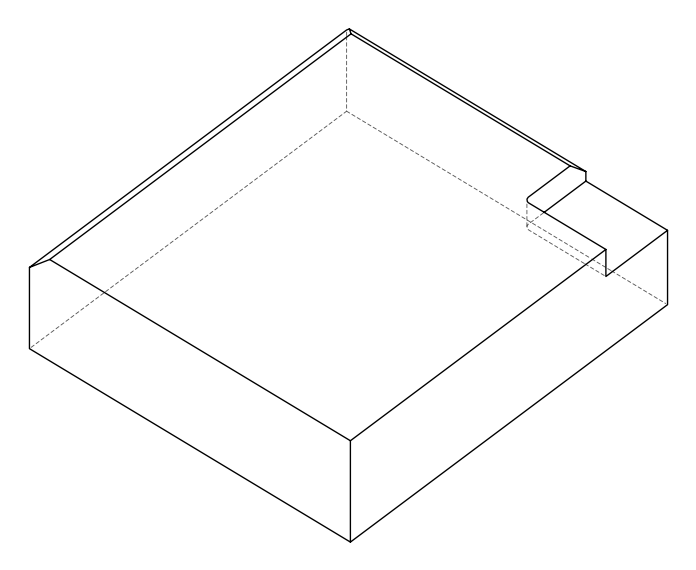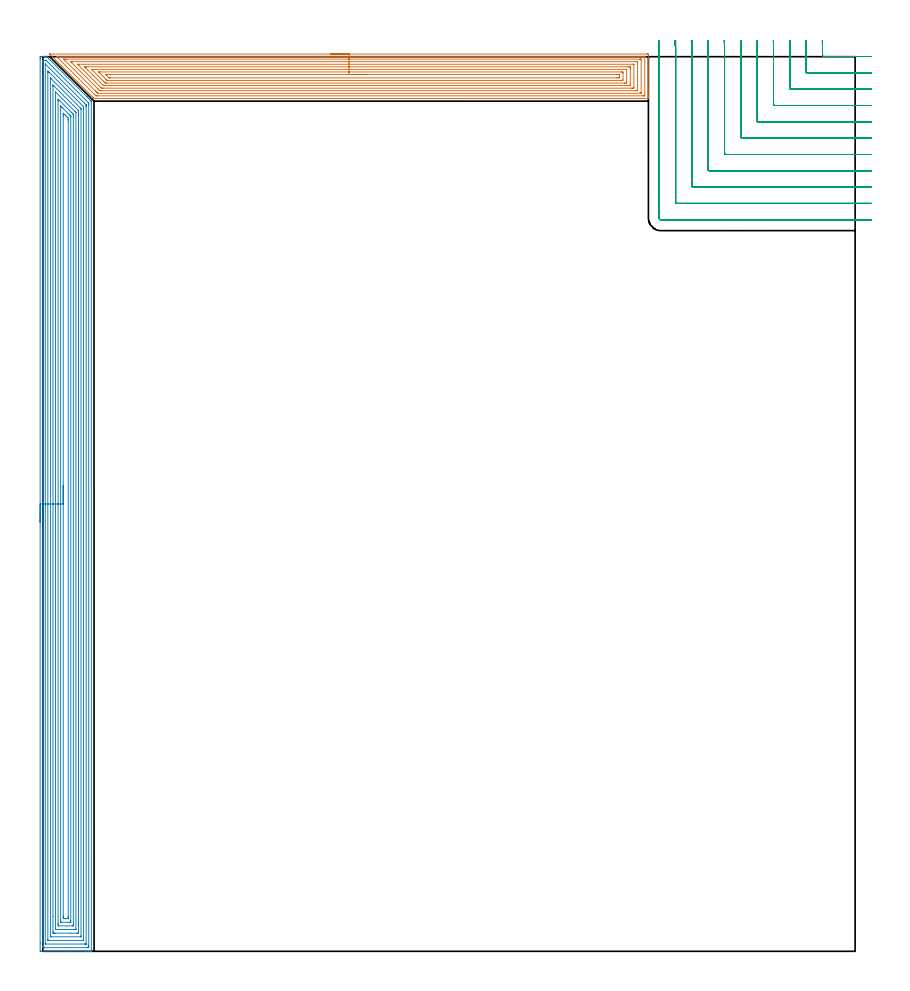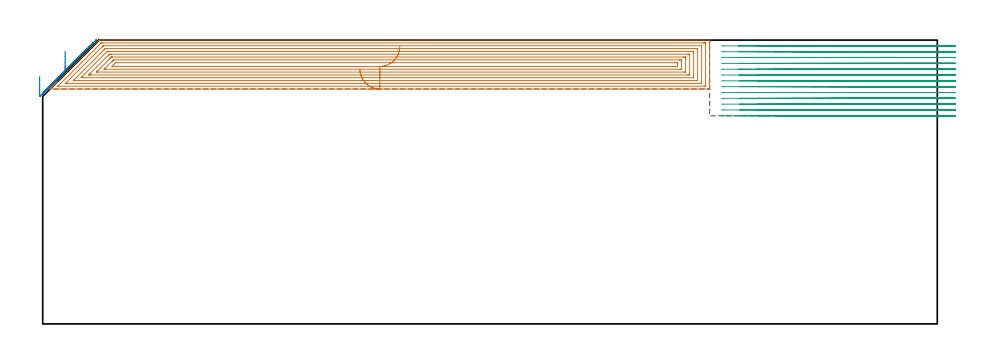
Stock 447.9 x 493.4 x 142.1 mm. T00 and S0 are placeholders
(PLAN: 3 operations, 1 tool changes, 102.3 min)
(1 AREA_MILL | FG_CHAMFER_SURFACE | UGT0205_001 | 23.29 min | 102017 mm3)
(2 AREA_MILL_1 | FG_CHAMFER_SURFACE_1 | UGT0205_001 | 39.15 min | 190809 mm3)
(3 MILL_CORNER_NOTCH_RECTANGULAR | CORNER_NOTCH_RECTANGULAR | NXT0201_011 | Follow Part, ap 3, ae 75% | 39.81 min | 411489 mm3)
(TOOL UGT0205_001 | Chamfer Mill 20 x 3 x 45 deg. | D20 FL50 Z2)
(TOOL NXT0201_011 | ENDMILL 12mm [2P460-1200-NA 1630] | D12 FL38 Z6)
(OP 1 AREA_MILL)
G17 G21 G94 G90
T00 M6
G54
G17 G0 G90 X158.8 Y494.8 S1061 M3
G43 Z152.1 H0
Z127.6
G94 G1 X158.838 Z126.728 F250.
X158.952 Z125.864
X159.141 Z125.012
X159.403 Z124.18
X159.737 Z123.374
X160.14 Z122.6
X160.608 Z121.864
X161.14 Z121.172
X161.729 Z120.529
X162.372 Z119.94
X163.064 Z119.408
X163.8 Z118.94
X164.574 Z118.537
X165.38 Z118.203
X166.212 Z117.941
X167.064 Z117.752
X167.928 Z117.638
X168.8 Z117.6
X333.275
X333.544 Y494.797 Z117.602
X333.89 Y494.792 Z117.606
X333.9 Y494.441 Z117.957
Y474.235 Z138.16
Y471.822 Z140.574
Y471.107 Z141.292
Y470.801 Z141.598
Y470.372 Z142.019
X333.89 Y470.303 Z142.088
X333.722 Y470.3 Z142.1
X28.46
X28.196 Y470.305 Z142.091
X27.572 Y470.928 Z141.472
X4.027 Y494.472 Z117.927
X3.879 Y494.619 Z117.777
X3.73 Y494.774 Z117.624
X3.717 Y494.794 Z117.603
X3.73 Y494.799 Z117.599
X168.8 Y494.8 Z117.6
Y493.386 Z119.014
X331.594 Y493.385 Z119.015
X331.809 Y493.383 Z119.017
X331.869 Y493.38 Z119.02
X331.892 Y493.377 Z119.023
X331.894 Y493.373 Z119.027
X331.898 Y493.337 Z119.063
X331.899 Y493.278 Z119.122
Y472.304 Z140.096
X331.892 Y471.822 Z140.578
X331.89 Y471.725 Z140.675
X331.701 Y471.718 Z140.682
X331.593 Y471.715 Z140.685
X331.487
X330.7 Y471.714 Z140.686
X30.248
X29.46 Y471.716 Z140.684
X29.354 Y471.718 Z140.682
X29.252 Y471.721 Z140.679
X29.14 Y471.822 Z140.578
X28.46 Y472.491 Z139.909
X7.901 Y493.049 Z119.351
X7.675 Y493.278 Z119.122
X7.601 Y493.358 Z119.042
X7.584 Y493.377 Z119.023
X7.616 Y493.38 Z119.02
X7.686 Y493.383 Z119.017
X7.794 Y493.385 Z119.015
X168.8 Y493.386 Z119.014
Y491.972 Z120.428
X329.218 Y491.971 Z120.429
X329.699 Y491.97 Z120.43
X329.859 Y491.968 Z120.432
X329.883 Y491.965 Z120.435
X329.89 Y491.963 Z120.437
X329.893 Y491.932 Z120.468
X329.898 Y491.825 Z120.575
X329.9 Y491.691 Z120.709
Y491.49 Z120.91
X329.899 Y473.409 Z138.991
X329.895 Y473.208 Z139.192
X329.89 Y473.151 Z139.249
X329.886 Y473.134 Z139.266
X329.878 Y473.133 Z139.267
X329.819 Y473.13 Z139.27
X329.699 Y473.129 Z139.271
X30.489
X30.368 Y473.13 Z139.27
X30.309 Y473.133 Z139.267
X30.283 Y473.135 Z139.265
X30.248 Y473.161 Z139.239
X29.792 Y473.61 Z138.79
X29.354 Y474.045 Z138.355
X28.895 Y474.504 Z137.896
X11.91 Y491.49 Z120.91
X11.477 Y491.928 Z120.472
X11.447 Y491.964 Z120.436
X11.477 Y491.965 Z120.435
X11.891 Y491.97 Z120.43
X12.37 Y491.971 Z120.429
X12.783 Y491.972 Z120.428
X168.8
Y490.557 Z121.843
X327.056
X327.873 Y490.551 Z121.849
X327.89 Y490.55 Z121.85
X327.893 Y490.529 Z121.871
X327.897 Y490.475 Z121.925
X327.899 Y490.367 Z122.033
X327.9 Y490.149 Z122.251
X327.899 Y474.736 Z137.664
X327.897 Y474.625 Z137.775
X327.893 Y474.571 Z137.829
X327.89 Y474.55 Z137.85
X327.867 Y474.548 Z137.852
X327.017 Y474.543 Z137.857
X326.978
X31.997
X31.57 Y474.547 Z137.853
X31.357 Y474.55 Z137.85
X31.307 Y474.554 Z137.846
X31.245 Y474.611 Z137.789
X31.142 Y474.709 Z137.691
X30.451 Y475.398 Z137.002
X30.248 Y475.601 Z136.799
X15.946 Y489.903 Z122.497
X15.396 Y490.46 Z121.94
X15.338 Y490.522 Z121.878
X15.314 Y490.551 Z121.849
X15.348 Y490.552 Z121.848
X15.547 Y490.555 Z121.845
X15.946 Y490.557 Z121.843
X15.985
X168.8
Y489.143 Z123.257
X325.789
X325.869 Y489.142 Z123.258
X325.883 Y489.14 Z123.26
X325.89 Y489.137 Z123.263
X325.894 Y489.12 Z123.28
X325.899 Y489.033 Z123.367
Y476.516 Z135.884
X325.896 Y476.292 Z136.108
X325.889 Y475.964 Z136.436
X325.562 Y475.96 Z136.44
X325.23 Y475.958 Z136.442
X324.67 Y475.957 Z136.443
X33.264 Y475.958 Z136.442
X32.93 Y475.959 Z136.441
X32.364 Y475.964 Z136.436
X32.036 Y476.264 Z136.136
X19.521 Y488.777 Z123.623
X19.492 Y488.808 Z123.592
X19.194 Y489.136 Z123.264
X19.521 Y489.139 Z123.261
X20.081 Y489.143 Z123.258
X168.8 Z123.257
Y487.729 Z124.671
X322.733
X323.442 Y487.728 Z124.672
X323.63 Y487.726 Z124.674
X323.815 Y487.722 Z124.678
X323.89 Y487.712 Z124.688
X323.893 Y487.669 Z124.731
X323.898 Y487.458 Z124.942
X323.9 Y487.02 Z125.38
Y486.562 Z125.838
X323.899 Y478.08 Z134.32
X323.896 Y477.625 Z134.775
X323.89 Y477.47 Z134.93
X323.876 Y477.378 Z135.022
X323.796 Y477.376 Z135.024
X323.442 Y477.372 Z135.028
X323.256 Y477.371 Z135.029
X322.548
X34.532
X33.824 Y477.372 Z135.028
X33.636 Y477.374 Z135.026
X33.462 Y477.378 Z135.022
X33.372 Y477.388 Z135.012
X33.196 Y477.558 Z134.842
X32.93 Y477.819 Z134.581
X23.728 Y487.02 Z125.38
X23.097 Y487.653 Z124.747
X23.05 Y487.705 Z124.695
X23.037 Y487.722 Z124.678
X23.097 Y487.724 Z124.676
X23.284 Y487.727 Z124.673
X23.991 Y487.729 Z124.671
X24.176
X168.8
Y486.315 Z126.085
X321.466 Y486.314 Z126.086
X321.654 Y486.313 Z126.087
X321.842 Y486.309 Z126.091
X321.887 Y486.308 Z126.092
X321.891 Y486.273 Z126.127
X321.896 Y486.208 Z126.192
X321.899 Y486.126 Z126.274
X321.9 Y479.622 Z132.778
X321.896 Y478.974 Z133.426
X321.893 Y478.851 Z133.549
X321.89 Y478.796 Z133.604
X321.836 Y478.792 Z133.608
X321.654 Y478.789 Z133.611
X320.948 Y478.786 Z133.614
X320.76 Y478.785 Z133.615
X34.905 Y478.786 Z133.614
X34.717 Y478.788 Z133.612
X34.529 Y478.792 Z133.608
X34.414 Y478.795 Z133.605
X34.352 Y478.853 Z133.547
X34.226 Y478.974 Z133.426
X33.824 Y479.374 Z133.026
X33.329 Y479.868 Z132.532
X27.566 Y485.631 Z126.769
X27.077 Y486.126 Z126.274
X26.915 Y486.294 Z126.106
X26.909 Y486.308 Z126.092
X26.964 Y486.31 Z126.09
X27.064 Y486.313 Z126.087
X27.189 Y486.314 Z126.086
X27.378 Y486.315 Z126.085
X168.8
Y484.9 Z127.5
X318.972
X319.306 Y484.899 Z127.501
X319.866 Y484.893 Z127.507
X319.898 Y484.338 Z128.062
X319.899 Y484.305 Z128.095
Y480.729 Z131.671
X319.866 Y480.207 Z132.193
X319.531 Y480.203 Z132.197
X318.972 Y480.2 Z132.2
X318.641
X35.611
X35.531 Y480.201 Z132.199
X35.482 Y480.203 Z132.197
X35.459 Y480.206 Z132.194
X35.437 Y480.222 Z132.178
X35.252 Y480.4 Z132.
X34.885 Y480.762 Z131.638
X34.717 Y480.929 Z131.471
X31.142 Y484.505 Z127.895
X30.901 Y484.748 Z127.652
X30.784 Y484.871 Z127.529
X30.764 Y484.895 Z127.505
X30.773 Y484.896 Z127.504
X30.808 Y484.898 Z127.502
X31.142 Y484.9 Z127.5
X31.474
X168.8
Y483.486 Z128.914
X316.249
X317.144 Y483.485 Z128.915
X317.185 Y483.483 Z128.917
X317.89 Y483.444 Z128.956
X317.899 Y482.73 Z129.67
Y482.55 Z129.85
X317.896 Y481.839 Z130.561
X317.89 Y481.656 Z130.744
X317.224 Y481.616 Z130.784
X317.185 Y481.615 Z130.785
X316.333 Y481.614 Z130.786
X37.399
X36.543 Y481.618 Z130.782
X36.505 Y481.621 Z130.779
X36.479 Y481.629 Z130.771
X36.448 Y481.656 Z130.744
X35.611 Y482.485 Z129.915
X35.546 Y482.55 Z129.85
X34.717 Y483.379 Z129.021
X34.654 Y483.444 Z128.956
X34.636 Y483.468 Z128.932
X34.629 Y483.479 Z128.921
X34.635 Y483.481 Z128.919
X34.677 Y483.485 Z128.915
X34.717 Y483.486 Z128.914
X35.569
X168.8
X169.672 Z128.952
X170.536 Z129.066
X171.388 Z129.254
X172.22 Z129.517
X173.026 Z129.851
X173.8 Z130.253
X174.536 Z130.722
X175.228 Z131.253
X175.871 Z131.843
X176.46 Z132.486
X176.992 Z133.178
X177.46 Z133.914
X177.863 Z134.688
X178.197 Z135.494
X178.459 Z136.326
X178.648 Z137.177
X178.762 Z138.042
X178.8 Z138.914
G0 Z152.1
M5
M2
(OP 2 AREA_MILL_1)
G17 G21 G94 G90
T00 M6
G54
G17 G0 G90 X-1.5 Y236.65 S1061 M3
G43 Z152.1 H0
Z123.9
G94 G1 Y236.688 Z123.028 F250.
Y236.802 Z122.164
Y236.991 Z121.312
Y237.253 Z120.48
Y237.587 Z119.674
Y237.99 Z118.9
Y238.458 Z118.164
Y238.99 Z117.472
Y239.579 Z116.829
Y240.222 Z116.24
Y240.914 Z115.708
Y241.65 Z115.24
Y242.424 Z114.837
Y243.23 Z114.503
Y244.062 Z114.241
Y244.914 Z114.052
Y245.778 Z113.938
Y246.65 Z113.9
Y492.244
X-1.499 Y492.686 Z113.901
X-1.494 Y493.131 Z113.902
X-1.49 Y493.29 Z113.905
X-1.055 Y493.3 Z114.339
X-0.504 Z114.893
X-0.174 Z115.222
X0.377 Z115.773
X0.707 Z116.102
X1.367 Z116.767
X2.028 Z117.428
X2.14 Y493.299 Z117.539
X2.199 Y493.29 Z117.596
X2.265 Y493.236 Z117.663
X10.838 Y484.662 Z126.237
X24.346 Y471.154 Z139.746
X24.493 Y471.008 Z139.89
X24.546 Y470.955 Z139.944
X25.193 Y470.307 Z140.593
X25.374 Y470.127 Z140.771
X26.162 Y469.338 Z141.562
X26.696 Y468.804 Z142.095
Y468.803 Z142.096
X26.697 Y468.798
X26.7 Y468.574 Z142.1
Y0.167
X26.699 Y0.006 Z142.09
X26.698 Y0.005 Z142.089
X26.367 Y0. Z141.766
X26.034 Z141.434
X25.374 Z140.769
X24.163 Z139.56
X23.612 Z139.006
X13.683 Z129.08
X-1.075 Z114.322
X-1.333 Y0.003 Z114.064
X-1.492 Y0.01 Z113.906
X-1.499 Y0.171 Z113.899
X-1.5 Y4.458 Z113.9
Y246.65
X-0.086 Z115.314
Y489.917
X-0.085 Y490.809 Z115.315
X-0.084 Y490.9 Z115.316
X-0.075 Y491.29 Z115.325
X0.315 Y491.297 Z115.715
X0.707 Y491.299 Z116.107
X1.194 Z116.594
X1.588 Y491.293 Z116.988
X1.718 Y491.29 Z117.118
X1.759 Y491.279 Z117.159
X1.795 Y491.248 Z117.195
X1.866 Y491.181 Z117.266
X2.15 Y490.9 Z117.55
X24.928 Y468.121 Z140.328
X25.147 Y467.899 Z140.547
X25.255 Y467.785 Z140.655
X25.279 Y467.758 Z140.679
X25.281 Y467.733 Z140.681
X25.283 Y467.681 Z140.683
X25.286 Y466.877 Z140.686
Y466.788
Y3.383
X25.285 Y2.491 Z140.685
X25.283 Y2.4 Z140.683
X25.275 Y2.01 Z140.675
X24.885 Y2.003 Z140.285
X24.493 Y2.001 Z139.893
X24.007 Y2. Z139.407
X0.707 Y2.001 Z116.107
X0.217 Y2.003 Z115.617
X0.01 Y2.01 Z115.41
X-0.079 Y2.035 Z115.321
X-0.084 Y2.309 Z115.316
X-0.085 Y2.4 Z115.315
X-0.086 Y246.65 Z115.314
X1.328 Z116.728
X1.329 Y489.114 Z116.729
X1.33 Y489.215 Z116.73
X1.332 Y489.248 Z116.732
X1.333 Y489.252 Z116.733
X1.34 Y489.249 Z116.74
X1.389 Y489.207 Z116.789
X1.486 Y489.114 Z116.886
X22.92 Y467.681 Z138.32
X23.612 Y466.985 Z139.012
X23.805 Y466.788 Z139.205
X23.865 Y466.717 Z139.265
X23.867 Y466.656 Z139.267
X23.869 Y466.527 Z139.269
X23.871 Y465.895 Z139.271
Y465.632
Y4.186
X23.87 Y4.055 Z139.27
X23.867 Y4.023 Z139.267
X23.865 Y4.013 Z139.265
X23.855 Y4.01 Z139.255
X23.793 Y4.002 Z139.193
X23.612 Y4.001 Z139.012
X22.915 Y4. Z138.315
X1.588 Y4.001 Z116.988
X1.404 Y4.006 Z116.804
X1.353 Y4.01 Z116.753
X1.335 Y4.015 Z116.735
X1.333 Y4.03 Z116.733
X1.33 Y4.098 Z116.73
X1.329 Y4.186 Z116.729
X1.328 Y4.449 Z116.728
Y246.65
X2.743 Z118.143
Y484.649
X2.745 Y485.262 Z118.145
X2.747 Y485.351 Z118.147
X2.749 Y485.388 Z118.149
X2.911 Y485.231 Z118.311
X3.2 Y484.949 Z118.6
X3.35 Y484.801 Z118.75
X3.503 Y484.649 Z118.903
X21.85 Y466.301 Z137.25
X22.255 Y465.895 Z137.655
X22.392 Y465.751 Z137.792
X22.44 Y465.7 Z137.84
X22.45 Y465.662 Z137.85
X22.452 Y465.587 Z137.852
X22.456 Y465.28 Z137.856
X22.457 Y465.001 Z137.857
Y464.386
Y6.865
X22.455 Y6.252 Z137.855
X22.452 Y6.045 Z137.852
X22.451 Y6.017 Z137.851
X22.435 Y6.01 Z137.835
X22.383 Y6.006 Z137.783
X22.277 Y6.003 Z137.677
X21.85 Y6. Z137.25
X2.92 Y6.001 Z118.32
X2.819 Y6.003 Z118.219
X2.77 Y6.007 Z118.17
X2.75 Y6.01 Z118.15
X2.749 Y6.024 Z118.149
X2.746 Y6.129 Z118.146
X2.743 Y6.587 Z118.143
Y246.65
X4.157 Z119.557
Y481.226
X4.159 Y481.376 Z119.559
X4.162 Y481.475 Z119.562
X4.165 Y481.527 Z119.565
X4.173 Y481.521 Z119.573
X4.231 Y481.468 Z119.631
X4.625 Y481.076 Z120.025
X20.699 Y465.001 Z136.099
X20.969 Y464.725 Z136.369
X21.003 Y464.687 Z136.403
X21.036 Y464.629 Z136.436
X21.043 Y464.108 Z136.443
Y8.502
X21.041 Y8.352 Z136.441
X21.036 Y8.053 Z136.436
X21.033 Y8.008 Z136.433
X21.028 Y8.006 Z136.428
X21.009 Y8.002 Z136.409
X20.969 Y8.001 Z136.369
X4.873 Y8. Z120.273
X4.231 Y8.004 Z119.631
X4.189 Y8.006 Z119.589
X4.171 Y8.009 Z119.571
X4.164 Y8.128 Z119.564
X4.159 Y8.427 Z119.559
X4.157 Y8.576 Z119.557
Y246.65
X5.571 Z120.971
X5.572 Y477.038 Z120.972
X5.575 Y477.504 Z120.975
X5.578 Y477.647 Z120.978
X5.58 Y477.661 Z120.98
X5.629 Y477.615 Z121.029
X5.747 Y477.504 Z121.147
X14.802 Y468.45 Z130.202
X19.207 Y464.044 Z134.607
X19.612 Y463.628 Z135.012
X19.622 Y463.215 Z135.022
X19.626 Y462.791 Z135.026
X19.628 Y462.322 Z135.028
X19.629 Y461.895 Z135.029
Y11.33
X19.628 Y10.904 Z135.028
X19.625 Y10.437 Z135.025
X19.622 Y10.017 Z135.022
X19.207 Y10.009 Z134.607
X18.756 Y10.002 Z134.156
X15.234 Y10. Z130.634
X6.874 Z122.274
X6.422 Y10.002 Z121.822
X5.993 Y10.01 Z121.393
X5.578 Y10.02 Z120.978
X5.574 Y10.437 Z120.974
X5.572 Y10.864 Z120.972
X5.571 Y19.098 Z120.971
Y246.65
X6.985 Z122.385
X6.986 Y473.77 Z122.386
X6.987 Y473.793 Z122.387
X6.989 Y473.794 Z122.389
X7.068 Y473.735 Z122.468
X17.733 Y463.068 Z133.133
X18.035 Y462.758 Z133.435
X18.208 Y462.576 Z133.608
X18.211 Y462.532 Z133.611
X18.214 Y462.436 Z133.614
Y12.224
X18.21 Y12.03 Z133.61
X18.209 Y12.014 Z133.609
X18.151 Y12.007 Z133.551
X18.033 Y12.002 Z133.433
X17.886 Y12. Z133.286
X17.666 Z133.066
X7.027 Y12.001 Z122.427
X7.007 Y12.004 Z122.407
X6.992 Y12.01 Z122.392
X6.989 Y12.038 Z122.389
X6.986 Y12.11 Z122.386
X6.985 Y246.65 Z122.385
X8.399 Z123.799
X8.4 Y468.813 Z123.8
X8.401 Y469.467 Z123.801
X8.402 Y469.703 Z123.802
X8.406 Y469.927 Z123.806
X8.636 Y469.71 Z124.036
X8.885 Y469.467 Z124.285
X16.031 Y462.322 Z131.431
X16.564 Y461.786 Z131.964
X16.74 Y461.605 Z132.14
X16.782 Y461.559 Z132.182
X16.793 Y461.507 Z132.193
X16.796 Y461.429 Z132.196
X16.799 Y461.191 Z132.199
X16.8 Y460.536 Z132.2
Y457.06
Y14.903
X16.799 Y14.665 Z132.199
X16.793 Y14.01 Z132.193
X16.574 Y14. Z131.974
X16.564 Z131.964
X8.645 Z124.045
X8.407 Y14.01 Z123.807
X8.403 Y14.245 Z123.803
X8.4 Y14.903 Z123.8
Y15.142
X8.399 Y246.65 Z123.799
X9.814 Z125.214
Y465.895
X9.816 Y466.005 Z125.216
X9.818 Y466.059 Z125.218
X9.82 Y466.071 Z125.22
X9.831 Y466.062 Z125.231
X10.007 Y465.895 Z125.407
X10.398 Y465.506 Z125.798
X10.902 Y465.001 Z126.302
X14.802 Y461.101 Z130.202
X15.362 Y460.536 Z130.762
X15.379 Y460.512 Z130.779
X15.382 Y460.498 Z130.782
X15.385 Y460.462 Z130.785
X15.386 Y460.388 Z130.786
Y460.24
Y16.99
X15.385 Y16.689 Z130.785
X15.381 Y16.102 Z130.781
X15.379 Y16.021 Z130.779
X15.311 Y16.01 Z130.711
X15.142 Y16.006 Z130.542
X14.802 Y16.001 Z130.202
X10.196 Y16. Z125.596
X9.982 Y16.003 Z125.382
X9.875 Y16.007 Z125.275
X9.826 Y16.01 Z125.226
X9.821 Y16.04 Z125.221
X9.816 Y16.385 Z125.216
X9.815 Y16.689 Z125.215
X9.814 Y17.281 Z125.214
Y246.65
X11.228 Z126.628
Y460.587
X11.23 Y461.429 Z126.63
X11.232 Y461.477 Z126.632
X11.278 Y462.164 Z126.678
X12.024 Y461.429 Z127.424
X12.159 Y461.295 Z127.559
X12.918 Y460.536 Z128.318
X13.04 Y460.414 Z128.44
X13.806 Y459.643 Z129.206
X13.921 Y459.521 Z129.321
X13.968 Y458.75 Z129.368
X13.97 Y458.701 Z129.37
X13.972 Y457.857 Z129.372
Y19.317
X13.968 Y18.475 Z129.368
X13.966 Y18.429 Z129.366
X13.921 Y18.01 Z129.321
X13.506 Y18.003 Z128.906
X13.04 Y18.001 Z128.44
X12.628 Y18. Z128.028
X12.159 Y18.001 Z127.559
X11.745 Y18.002 Z127.145
X11.278 Y18.01 Z126.678
X11.234 Y18.475 Z126.634
X11.231 Y18.523 Z126.631
X11.228 Y19.368 Z126.628
Y19.419
Y246.65
Y247.522 Z126.666
Y248.386 Z126.78
Y249.238 Z126.969
Y250.07 Z127.231
Y250.876 Z127.565
Y251.65 Z127.968
Y252.386 Z128.436
Y253.078 Z128.968
Y253.721 Z129.557
Y254.31 Z130.2
Y254.842 Z130.892
Y255.31 Z131.628
Y255.713 Z132.402
Y256.047 Z133.208
Y256.309 Z134.04
Y256.498 Z134.891
Y256.612 Z135.756
Y256.65 Z136.628
G0 Z152.1
M5
M2
(OP 3 MILL_CORNER_NOTCH_RECTANGULAR)
G17 G21 G94 G90
T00 M6
G54
G17 G0 G90 X429.836 Y502.3 S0 M3
G43 Z152.1 H1
Z139.185
G94 G1 X429.887 Y499.3 F250.
G2 X429.9 Y497.772 R90. F500.
G1 Y493.994
G3 X430.494 Y493.4 R0.6
G1 X453.899
X456.899 F250.
G0 Z152.1
X420.829 Y502.299
Z139.185
G1 X420.886 Y499.3
G2 X420.9 Y497.772 R81. F500.
G1 Y484.994
G3 X421.494 Y484.4 R0.6
G1 X453.9
X456.9 F250.
G0 Z152.1
X411.82 Y502.299
Z139.185
G1 X411.884 Y499.3
G2 X411.9 Y497.772 R72. F500.
G1 Y475.994
G3 X412.494 Y475.4 R0.6
G1 X453.9
X456.9 F250.
G0 Z152.1
X402.809 Y502.299
Z139.185
G1 X402.881 Y499.3
G2 X402.9 Y497.772 R63. F500.
G1 Y466.994
G3 X403.494 Y466.4 R0.6
G1 X453.9
X456.9 F250.
G0 Z152.1
X393.793 Y502.299
Z139.185
G1 X393.878 Y499.3
G2 X393.9 Y497.772 R54. F500.
G1 Y457.995
G3 X394.495 Y457.4 R0.6
G1 X453.9
X456.9 F250.
G0 Z152.1
X384.772 Y502.298
Z139.185
G1 X384.874 Y499.3
G2 X384.9 Y497.772 R45. F500.
G1 Y448.995
G3 X385.495 Y448.4 R0.6
G1 X453.9
X456.9 F250.
G0 Z152.1
X375.74 Y502.297
Z139.185
G1 X375.868 Y499.3
G2 X375.9 Y497.772 R36. F500.
G1 Y439.995
G3 X376.495 Y439.4 R0.6
G1 X453.9
X456.9 F250.
G0 Z152.1
X366.687 Y502.295
Z139.185
G1 X366.857 Y499.3
G2 X366.9 Y497.772 R27. F500.
G1 Y430.996
G3 X367.496 Y430.4 R0.6
G1 X453.9
X456.9 F250.
G0 Z152.1
X357.58 Y502.289
Z139.185
G1 X357.835 Y499.3
G2 X357.9 Y497.772 R18. F500.
G1 Y421.996
G3 X358.496 Y421.4 R0.6
G1 X453.9
X456.9 F250.
G0 Z152.1
X348.26 Y502.256
Z139.185
G1 X348.769 Y499.3
G2 X348.9 Y497.772 R9. F500.
G1 Y412.996
G3 X349.496 Y412.4 R0.6
G1 X453.9
X456.9 F250.
G0 Z152.1
X339.9 Y500.772
Z139.185
G1 Y497.772
Y404.2 F500.
G3 X340.7 Y403.4 R0.8
G1 X453.9
X456.9 F250.
G0 Z152.1
X429.836 Y502.3
Z136.269
G1 X429.887 Y499.3
G2 X429.9 Y497.771 R90. F500.
G1 Y493.994
G3 X430.494 Y493.4 R0.6
G1 X453.899
X456.899 F250.
G0 Z152.1
X420.829 Y502.299
Z136.269
G1 X420.886 Y499.3
G2 X420.9 Y497.771 R81. F500.
G1 Y484.994
G3 X421.494 Y484.4 R0.6
G1 X453.9
X456.9 F250.
G0 Z152.1
X411.82 Y502.299
Z136.269
G1 X411.884 Y499.3
G2 X411.9 Y497.771 R72. F500.
G1 Y475.994
G3 X412.494 Y475.4 R0.6
G1 X453.9
X456.9 F250.
G0 Z152.1
X402.809 Y502.299
Z136.269
G1 X402.881 Y499.3
G2 X402.9 Y497.771 R63. F500.
G1 Y466.995
G3 X403.495 Y466.4 R0.6
G1 X453.9
X456.9 F250.
G0 Z152.1
X393.793 Y502.299
Z136.269
G1 X393.878 Y499.3
G2 X393.9 Y497.771 R54. F500.
G1 Y457.995
G3 X394.495 Y457.4 R0.6
G1 X453.9
X456.9 F250.
G0 Z152.1
X384.772 Y502.298
Z136.269
G1 X384.874 Y499.3
G2 X384.9 Y497.771 R45. F500.
G1 Y448.995
G3 X385.495 Y448.4 R0.6
G1 X453.9
X456.9 F250.
G0 Z152.1
X375.74 Y502.297
Z136.269
G1 X375.868 Y499.3
G2 X375.9 Y497.771 R36. F500.
G1 Y439.995
G3 X376.495 Y439.4 R0.6
G1 X453.9
X456.9 F250.
G0 Z152.1
X366.687 Y502.295
Z136.269
G1 X366.857 Y499.3
G2 X366.9 Y497.771 R27. F500.
G1 Y430.996
G3 X367.496 Y430.4 R0.6
G1 X453.9
X456.9 F250.
G0 Z152.1
X357.58 Y502.289
Z136.269
G1 X357.835 Y499.3
G2 X357.9 Y497.771 R18. F500.
G1 Y421.996
G3 X358.496 Y421.4 R0.6
G1 X453.9
X456.9 F250.
G0 Z152.1
X348.26 Y502.256
Z136.269
G1 X348.769 Y499.3
G2 X348.9 Y497.771 R9. F500.
G1 Y412.996
G3 X349.496 Y412.4 R0.6
G1 X453.9
X456.9 F250.
G0 Z152.1
X339.9 Y500.771
Z136.269
G1 Y497.771
Y404.2 F500.
G3 X340.7 Y403.4 R0.8
G1 X453.9
X456.9 F250.
G0 Z152.1
X429.836 Y502.3
Z133.354
G1 X429.887 Y499.3
G2 X429.9 Y497.771 R90. F500.
G1 Y493.994
G3 X430.494 Y493.4 R0.6
G1 X453.899
X456.899 F250.
G0 Z152.1
X420.829 Y502.299
Z133.354
G1 X420.886 Y499.3
G2 X420.9 Y497.771 R81. F500.
G1 Y484.994
G3 X421.494 Y484.4 R0.6
G1 X453.9
X456.9 F250.
G0 Z152.1
X411.82 Y502.299
Z133.354
G1 X411.884 Y499.3
G2 X411.9 Y497.771 R72. F500.
G1 Y475.994
G3 X412.494 Y475.4 R0.6
G1 X453.9
X456.9 F250.
G0 Z152.1
X402.809 Y502.299
Z133.354
G1 X402.881 Y499.3
G2 X402.9 Y497.771 R63. F500.
G1 Y466.994
G3 X403.494 Y466.4 R0.6
G1 X453.9
X456.9 F250.
G0 Z152.1
X393.793 Y502.299
Z133.354
G1 X393.878 Y499.3
G2 X393.9 Y497.771 R54. F500.
G1 Y457.995
G3 X394.495 Y457.4 R0.6
G1 X453.9
X456.9 F250.
G0 Z152.1
X384.772 Y502.298
Z133.354
G1 X384.874 Y499.3
G2 X384.9 Y497.771 R45. F500.
G1 Y448.995
G3 X385.495 Y448.4 R0.6
G1 X453.9
X456.9 F250.
G0 Z152.1
X375.74 Y502.297
Z133.354
G1 X375.868 Y499.3
G2 X375.9 Y497.771 R36. F500.
G1 Y439.995
G3 X376.495 Y439.4 R0.6
G1 X453.9
X456.9 F250.
G0 Z152.1
X366.687 Y502.295
Z133.354
G1 X366.857 Y499.3
G2 X366.9 Y497.771 R27. F500.
G1 Y430.996
G3 X367.496 Y430.4 R0.6
G1 X453.9
X456.9 F250.
G0 Z152.1
X357.58 Y502.289
Z133.354
G1 X357.835 Y499.3
G2 X357.9 Y497.771 R18. F500.
G1 Y421.996
G3 X358.496 Y421.4 R0.6
G1 X453.9
X456.9 F250.
G0 Z152.1
X348.259 Y502.256
Z133.354
G1 X348.769 Y499.3
G2 X348.9 Y497.771 R9. F500.
G1 Y412.996
G3 X349.496 Y412.4 R0.6
G1 X453.9
X456.9 F250.
G0 Z152.1
X339.9 Y500.771
Z133.354
G1 Y497.771
Y404.2 F500.
G3 X340.7 Y403.4 R0.8
G1 X453.9
X456.9 F250.
G0 Z152.1
X429.836 Y502.3
Z130.438
G1 X429.887 Y499.3
G2 X429.9 Y497.77 R90. F500.
G1 Y493.994
G3 X430.494 Y493.4 R0.6
G1 X453.899
X456.899 F250.
G0 Z152.1
X420.829 Y502.299
Z130.438
G1 X420.886 Y499.3
G2 X420.9 Y497.77 R81. F500.
G1 Y484.994
G3 X421.494 Y484.4 R0.6
G1 X453.9
X456.9 F250.
G0 Z152.1
X411.82 Y502.299
Z130.438
G1 X411.884 Y499.3
G2 X411.9 Y497.77 R72. F500.
G1 Y475.994
G3 X412.494 Y475.4 R0.6
G1 X453.9
X456.9 F250.
G0 Z152.1
X402.809 Y502.299
Z130.438
G1 X402.881 Y499.3
G2 X402.9 Y497.77 R63. F500.
G1 Y466.994
G3 X403.494 Y466.4 R0.6
G1 X453.9
X456.9 F250.
G0 Z152.1
X393.793 Y502.299
Z130.438
G1 X393.878 Y499.3
G2 X393.9 Y497.77 R54. F500.
G1 Y457.995
G3 X394.495 Y457.4 R0.6
G1 X453.9
X456.9 F250.
G0 Z152.1
X384.772 Y502.298
Z130.438
G1 X384.874 Y499.3
G2 X384.9 Y497.77 R45. F500.
G1 Y448.995
G3 X385.495 Y448.4 R0.6
G1 X453.9
X456.9 F250.
G0 Z152.1
X375.74 Y502.297
Z130.438
G1 X375.867 Y499.3
G2 X375.9 Y497.77 R36. F500.
G1 Y439.995
G3 X376.495 Y439.4 R0.6
G1 X453.9
X456.9 F250.
G0 Z152.1
X366.687 Y502.295
Z130.438
G1 X366.857 Y499.3
G2 X366.9 Y497.77 R27. F500.
G1 Y430.996
G3 X367.496 Y430.4 R0.6
G1 X453.9
X456.9 F250.
G0 Z152.1
X357.58 Y502.289
Z130.438
G1 X357.835 Y499.3
G2 X357.9 Y497.77 R18. F500.
G1 Y421.996
G3 X358.496 Y421.4 R0.6
G1 X453.9
X456.9 F250.
G0 Z152.1
X348.259 Y502.256
Z130.438
G1 X348.769 Y499.3
G2 X348.9 Y497.77 R9. F500.
G1 Y412.996
G3 X349.496 Y412.4 R0.6
G1 X453.9
X456.9 F250.
G0 Z152.1
X339.9 Y500.77
Z130.438
G1 Y497.77
Y404.2 F500.
G3 X340.7 Y403.4 R0.8
G1 X453.9
X456.9 F250.
G0 Z152.1
X429.836 Y502.3
Z127.523
G1 X429.887 Y499.3
G2 X429.9 Y497.769 R90. F500.
G1 Y493.994
G3 X430.494 Y493.4 R0.6
G1 X453.899
X456.899 F250.
G0 Z152.1
X420.829 Y502.299
Z127.523
G1 X420.886 Y499.3
G2 X420.9 Y497.769 R81. F500.
G1 Y484.994
G3 X421.494 Y484.4 R0.6
G1 X453.9
X456.9 F250.
G0 Z152.1
X411.82 Y502.299
Z127.523
G1 X411.884 Y499.3
G2 X411.9 Y497.769 R72. F500.
G1 Y475.994
G3 X412.494 Y475.4 R0.6
G1 X453.9
X456.9 F250.
G0 Z152.1
X402.809 Y502.299
Z127.523
G1 X402.881 Y499.3
G2 X402.9 Y497.769 R63. F500.
G1 Y466.994
G3 X403.494 Y466.4 R0.6
G1 X453.9
X456.9 F250.
G0 Z152.1
X393.793 Y502.299
Z127.523
G1 X393.878 Y499.3
G2 X393.9 Y497.769 R54. F500.
G1 Y457.995
G3 X394.495 Y457.4 R0.6
G1 X453.9
X456.9 F250.
G0 Z152.1
X384.772 Y502.298
Z127.523
G1 X384.874 Y499.3
G2 X384.9 Y497.769 R45. F500.
G1 Y448.995
G3 X385.495 Y448.4 R0.6
G1 X453.9
X456.9 F250.
G0 Z152.1
X375.74 Y502.297
Z127.523
G1 X375.867 Y499.3
G2 X375.9 Y497.769 R36. F500.
G1 Y439.995
G3 X376.495 Y439.4 R0.6
G1 X453.9
X456.9 F250.
G0 Z152.1
X366.687 Y502.295
Z127.523
G1 X366.857 Y499.3
G2 X366.9 Y497.769 R27. F500.
G1 Y430.996
G3 X367.496 Y430.4 R0.6
G1 X453.9
X456.9 F250.
G0 Z152.1
X357.58 Y502.289
Z127.523
G1 X357.835 Y499.3
G2 X357.9 Y497.769 R18. F500.
G1 Y421.996
G3 X358.496 Y421.4 R0.6
G1 X453.9
X456.9 F250.
G0 Z152.1
X348.259 Y502.256
Z127.523
G1 X348.769 Y499.3
G2 X348.9 Y497.769 R9. F500.
G1 Y412.996
G3 X349.496 Y412.4 R0.6
G1 X453.9
X456.9 F250.
G0 Z152.1
X339.9 Y500.769
Z127.523
G1 Y497.769
Y404.2 F500.
G3 X340.7 Y403.4 R0.8
G1 X453.9
X456.9 F250.
G0 Z152.1
X429.882 Y502.3
Z124.608
G1 X429.899 Y499.3
G2 X429.9 Y498.798 R90. F500.
G1 Y493.994
G3 X430.494 Y493.4 R0.6
G1 X453.899
X456.899 F250.
G0 Z152.1
X420.88 Y502.3
Z124.608
G1 X420.898 Y499.3
G2 X420.9 Y498.798 R81. F500.
G1 Y484.994
G3 X421.494 Y484.4 R0.6
G1 X453.9
X456.9 F250.
G0 Z152.1
X411.877 Y502.3
Z124.608
G1 X411.898 Y499.3
G2 X411.9 Y498.798 R72. F500.
G1 Y475.994
G3 X412.494 Y475.4 R0.6
G1 X453.9
X456.9 F250.
G0 Z152.1
X402.874 Y502.3
Z124.608
G1 X402.898 Y499.3
G2 X402.9 Y498.798 R63. F500.
G1 Y466.994
G3 X403.494 Y466.4 R0.6
G1 X453.9
X456.9 F250.
G0 Z152.1
X393.87 Y502.3
Z124.608
G1 X393.898 Y499.3
G2 X393.9 Y498.798 R54. F500.
G1 Y457.995
G3 X394.495 Y457.4 R0.6
G1 X453.9
X456.9 F250.
G0 Z152.1
X384.864 Y502.3
Z124.608
G1 X384.897 Y499.3
G2 X384.9 Y498.798 R45. F500.
G1 Y448.995
G3 X385.495 Y448.4 R0.6
G1 X453.9
X456.9 F250.
G0 Z152.1
X375.855 Y502.3
Z124.608
G1 X375.897 Y499.3
G2 X375.9 Y498.798 R36. F500.
G1 Y439.995
G3 X376.495 Y439.4 R0.6
G1 X453.9
X456.9 F250.
G0 Z152.1
X366.84 Y502.299
Z124.608
G1 X366.895 Y499.3
G2 X366.9 Y498.798 R27. F500.
G1 Y430.996
G3 X367.496 Y430.4 R0.6
G1 X453.9
X456.9 F250.
G0 Z152.1
X357.809 Y502.299
Z124.608
G1 X357.893 Y499.3
G2 X357.9 Y498.798 R18. F500.
G1 Y421.996
G3 X358.496 Y421.4 R0.6
G1 X453.9
X456.9 F250.
G0 Z152.1
X348.719 Y502.295
Z124.608
G1 X348.886 Y499.3
G2 X348.9 Y498.798 R9. F500.
G1 Y412.996
G3 X349.496 Y412.4 R0.6
G1 X453.9
X456.9 F250.
G0 Z152.1
X339.9 Y501.798
Z124.608
G1 Y498.798
Y404.2 F500.
G3 X340.7 Y403.4 R0.8
G1 X453.9
X456.9 F250.
G0 Z152.1
X429.9 Y502.3
Z121.692
G1 Y499.3
Y493.994 F500.
G3 X430.494 Y493.4 R0.6
G1 X453.899
X456.899 F250.
G0 Z152.1
X420.9 Y502.3
Z121.692
G1 Y499.3
Y484.994 F500.
G3 X421.494 Y484.4 R0.6
G1 X453.9
X456.9 F250.
G0 Z152.1
X411.9 Y502.3
Z121.692
G1 Y499.3
Y475.994 F500.
G3 X412.494 Y475.4 R0.6
G1 X453.9
X456.9 F250.
G0 Z152.1
X402.9 Y502.3
Z121.692
G1 Y499.3
Y466.994 F500.
G3 X403.494 Y466.4 R0.6
G1 X453.9
X456.9 F250.
G0 Z152.1
X393.9 Y502.3
Z121.692
G1 Y499.3
Y457.995 F500.
G3 X394.495 Y457.4 R0.6
G1 X453.9
X456.9 F250.
G0 Z152.1
X384.9 Y502.3
Z121.692
G1 Y499.3
Y448.995 F500.
G3 X385.495 Y448.4 R0.6
G1 X453.9
X456.9 F250.
G0 Z152.1
X375.9 Y502.3
Z121.692
G1 Y499.3
Y439.995 F500.
G3 X376.495 Y439.4 R0.6
G1 X453.9
X456.9 F250.
G0 Z152.1
X366.9 Y502.3
Z121.692
G1 Y499.3
Y430.996 F500.
G3 X367.496 Y430.4 R0.6
G1 X453.9
X456.9 F250.
G0 Z152.1
X357.9 Y502.3
Z121.692
G1 Y499.3
Y421.996 F500.
G3 X358.496 Y421.4 R0.6
G1 X453.9
X456.9 F250.
G0 Z152.1
X348.9 Y502.3
Z121.692
G1 Y499.3
Y412.996 F500.
G3 X349.496 Y412.4 R0.6
G1 X453.9
X456.9 F250.
G0 Z152.1
X339.9 Y502.3
Z121.692
G1 Y499.3
Y404.2 F500.
G3 X340.7 Y403.4 R0.8
G1 X453.9
X456.9 F250.
G0 Z152.1
X429.9 Y502.3
Z118.777
G1 Y499.3
Y493.994 F500.
G3 X430.494 Y493.4 R0.6
G1 X453.899
X456.899 F250.
G0 Z152.1
X420.9 Y502.3
Z118.777
G1 Y499.3
Y484.994 F500.
G3 X421.494 Y484.4 R0.6
G1 X453.9
X456.9 F250.
G0 Z152.1
X411.9 Y502.3
Z118.777
G1 Y499.3
Y475.994 F500.
G3 X412.494 Y475.4 R0.6
G1 X453.9
X456.9 F250.
G0 Z152.1
X402.9 Y502.3
Z118.777
G1 Y499.3
Y466.994 F500.
G3 X403.494 Y466.4 R0.6
G1 X453.9
X456.9 F250.
G0 Z152.1
X393.9 Y502.3
Z118.777
G1 Y499.3
Y457.995 F500.
G3 X394.495 Y457.4 R0.6
G1 X453.9
X456.9 F250.
G0 Z152.1
X384.9 Y502.3
Z118.777
G1 Y499.3
Y448.995 F500.
G3 X385.495 Y448.4 R0.6
G1 X453.9
X456.9 F250.
G0 Z152.1
X375.9 Y502.3
Z118.777
G1 Y499.3
Y439.995 F500.
G3 X376.495 Y439.4 R0.6
G1 X453.9
X456.9 F250.
G0 Z152.1
X366.9 Y502.3
Z118.777
G1 Y499.3
Y430.996 F500.
G3 X367.496 Y430.4 R0.6
G1 X453.9
X456.9 F250.
G0 Z152.1
X357.9 Y502.3
Z118.777
G1 Y499.3
Y421.996 F500.
G3 X358.496 Y421.4 R0.6
G1 X453.9
X456.9 F250.
G0 Z152.1
X348.9 Y502.3
Z118.777
G1 Y499.3
Y412.996 F500.
G3 X349.496 Y412.4 R0.6
G1 X453.9
X456.9 F250.
G0 Z152.1
X339.9 Y502.3
Z118.777
G1 Y499.3
Y404.2 F500.
G3 X340.7 Y403.4 R0.8
G1 X453.9
X456.9 F250.
G0 Z152.1
X429.9 Y502.3
Z115.862
G1 Y499.3
Y493.994 F500.
G3 X430.493 Y493.4 R0.6
G1 X453.899
X456.899 F250.
G0 Z152.1
X420.9 Y502.3
Z115.862
G1 Y499.3
Y484.994 F500.
G3 X421.494 Y484.4 R0.6
G1 X453.9
X456.9 F250.
G0 Z152.1
X411.9 Y502.3
Z115.862
G1 Y499.3
Y475.994 F500.
G3 X412.494 Y475.4 R0.6
G1 X453.9
X456.9 F250.
G0 Z152.1
X402.9 Y502.3
Z115.862
G1 Y499.3
Y466.994 F500.
G3 X403.494 Y466.4 R0.6
G1 X453.9
X456.9 F250.
G0 Z152.1
X393.9 Y502.3
Z115.862
G1 Y499.3
Y457.995 F500.
G3 X394.495 Y457.4 R0.6
G1 X453.9
X456.9 F250.
G0 Z152.1
X384.9 Y502.3
Z115.862
G1 Y499.3
Y448.995 F500.
G3 X385.495 Y448.4 R0.6
G1 X453.9
X456.9 F250.
G0 Z152.1
X375.9 Y502.3
Z115.862
G1 Y499.3
Y439.995 F500.
G3 X376.495 Y439.4 R0.6
G1 X453.9
X456.9 F250.
G0 Z152.1
X366.9 Y502.3
Z115.862
G1 Y499.3
Y430.996 F500.
G3 X367.496 Y430.4 R0.6
G1 X453.9
X456.9 F250.
G0 Z152.1
X357.9 Y502.3
Z115.862
G1 Y499.3
Y421.996 F500.
G3 X358.496 Y421.4 R0.6
G1 X453.9
X456.9 F250.
G0 Z152.1
X348.9 Y502.3
Z115.862
G1 Y499.3
Y412.996 F500.
G3 X349.496 Y412.4 R0.6
G1 X453.9
X456.9 F250.
G0 Z152.1
X339.9 Y502.3
Z115.862
G1 Y499.3
Y404.2 F500.
G3 X340.7 Y403.4 R0.8
G1 X453.9
X456.9 F250.
G0 Z152.1
X429.9 Y502.3
Z112.946
G1 Y499.3
Y493.994 F500.
G3 X430.494 Y493.4 R0.6
G1 X453.899
X456.899 F250.
G0 Z152.1
X420.9 Y502.3
Z112.946
G1 Y499.3
Y484.994 F500.
G3 X421.494 Y484.4 R0.6
G1 X453.9
X456.9 F250.
G0 Z152.1
X411.9 Y502.3
Z112.946
G1 Y499.3
Y475.994 F500.
G3 X412.494 Y475.4 R0.6
G1 X453.9
X456.9 F250.
G0 Z152.1
X402.9 Y502.3
Z112.946
G1 Y499.3
Y466.994 F500.
G3 X403.494 Y466.4 R0.6
G1 X453.9
X456.9 F250.
G0 Z152.1
X393.9 Y502.3
Z112.946
G1 Y499.3
Y457.995 F500.
G3 X394.495 Y457.4 R0.6
G1 X453.9
X456.9 F250.
G0 Z152.1
X384.9 Y502.3
Z112.946
G1 Y499.3
Y448.995 F500.
G3 X385.495 Y448.4 R0.6
G1 X453.9
X456.9 F250.
G0 Z152.1
X375.9 Y502.3
Z112.946
G1 Y499.3
Y439.995 F500.
G3 X376.495 Y439.4 R0.6
G1 X453.9
X456.9 F250.
G0 Z152.1
X366.9 Y502.3
Z112.946
G1 Y499.3
Y430.996 F500.
G3 X367.496 Y430.4 R0.6
G1 X453.9
X456.9 F250.
G0 Z152.1
X357.9 Y502.3
Z112.946
G1 Y499.3
Y421.996 F500.
G3 X358.496 Y421.4 R0.6
G1 X453.9
X456.9 F250.
G0 Z152.1
X348.9 Y502.3
Z112.946
G1 Y499.3
Y412.996 F500.
G3 X349.496 Y412.4 R0.6
G1 X453.9
X456.9 F250.
G0 Z152.1
X339.9 Y502.3
Z112.946
G1 Y499.3
Y404.2 F500.
G3 X340.7 Y403.4 R0.8
G1 X453.9
X456.9 F250.
G0 Z152.1
X429.9 Y502.3
Z110.031
G1 Y499.3
Y493.994 F500.
G3 X430.494 Y493.4 R0.6
G1 X453.899
X456.899 F250.
G0 Z152.1
X420.9 Y502.3
Z110.031
G1 Y499.3
Y484.994 F500.
G3 X421.494 Y484.4 R0.6
G1 X453.9
X456.9 F250.
G0 Z152.1
X411.9 Y502.3
Z110.031
G1 Y499.3
Y475.994 F500.
G3 X412.494 Y475.4 R0.6
G1 X453.9
X456.9 F250.
G0 Z152.1
X402.9 Y502.3
Z110.031
G1 Y499.3
Y466.994 F500.
G3 X403.494 Y466.4 R0.6
G1 X453.9
X456.9 F250.
G0 Z152.1
X393.9 Y502.3
Z110.031
G1 Y499.3
Y457.995 F500.
G3 X394.495 Y457.4 R0.6
G1 X453.9
X456.9 F250.
G0 Z152.1
X384.9 Y502.3
Z110.031
G1 Y499.3
Y448.995 F500.
G3 X385.495 Y448.4 R0.6
G1 X453.9
X456.9 F250.
G0 Z152.1
X375.9 Y502.3
Z110.031
G1 Y499.3
Y439.995 F500.
G3 X376.495 Y439.4 R0.6
G1 X453.9
X456.9 F250.
G0 Z152.1
X366.9 Y502.3
Z110.031
G1 Y499.3
Y430.996 F500.
G3 X367.496 Y430.4 R0.6
G1 X453.9
X456.9 F250.
G0 Z152.1
X357.9 Y502.3
Z110.031
G1 Y499.3
Y421.996 F500.
G3 X358.496 Y421.4 R0.6
G1 X453.9
X456.9 F250.
G0 Z152.1
X348.9 Y502.3
Z110.031
G1 Y499.3
Y412.996 F500.
G3 X349.496 Y412.4 R0.6
G1 X453.9
X456.9 F250.
G0 Z152.1
X339.9 Y502.3
Z110.031
G1 Y499.3
Y404.2 F500.
G3 X340.7 Y403.4 R0.8
G1 X453.9
X456.9 F250.
G0 Z152.1
X429.9 Y502.3
Z107.115
G1 Y499.3
Y493.994 F500.
G3 X430.494 Y493.4 R0.6
G1 X453.899
X456.899 F250.
G0 Z152.1
X420.9 Y502.3
Z107.115
G1 Y499.3
Y484.994 F500.
G3 X421.494 Y484.4 R0.6
G1 X453.9
X456.9 F250.
G0 Z152.1
X411.9 Y502.3
Z107.115
G1 Y499.3
Y475.994 F500.
G3 X412.494 Y475.4 R0.6
G1 X453.9
X456.9 F250.
G0 Z152.1
X402.9 Y502.3
Z107.115
G1 Y499.3
Y466.994 F500.
G3 X403.494 Y466.4 R0.6
G1 X453.9
X456.9 F250.
G0 Z152.1
X393.9 Y502.3
Z107.115
G1 Y499.3
Y457.995 F500.
G3 X394.495 Y457.4 R0.6
G1 X453.9
X456.9 F250.
G0 Z152.1
X384.9 Y502.3
Z107.115
G1 Y499.3
Y448.995 F500.
G3 X385.495 Y448.4 R0.6
G1 X453.9
X456.9 F250.
G0 Z152.1
X375.9 Y502.3
Z107.115
G1 Y499.3
Y439.995 F500.
G3 X376.495 Y439.4 R0.6
G1 X453.9
X456.9 F250.
G0 Z152.1
X366.9 Y502.3
Z107.115
G1 Y499.3
Y430.996 F500.
G3 X367.496 Y430.4 R0.6
G1 X453.9
X456.9 F250.
G0 Z152.1
X357.9 Y502.3
Z107.115
G1 Y499.3
Y421.996 F500.
G3 X358.496 Y421.4 R0.6
G1 X453.9
X456.9 F250.
G0 Z152.1
X348.9 Y502.3
Z107.115
G1 Y499.3
Y412.996 F500.
G3 X349.496 Y412.4 R0.6
G1 X453.9
X456.9 F250.
G0 Z152.1
X339.9 Y502.3
Z107.115
G1 Y499.3
Y404.2 F500.
G3 X340.7 Y403.4 R0.8
G1 X453.9
X456.9 F250.
G0 Z152.1
X429.9 Y502.3
Z104.2
G1 Y499.3
Y493.994 F500.
G3 X430.494 Y493.4 R0.6
G1 X453.899
X456.899 F250.
G0 Z152.1
X420.9 Y502.3
Z104.2
G1 Y499.3
Y484.994 F500.
G3 X421.494 Y484.4 R0.6
G1 X453.9
X456.9 F250.
G0 Z152.1
X411.9 Y502.3
Z104.2
G1 Y499.3
Y475.994 F500.
G3 X412.494 Y475.4 R0.6
G1 X453.9
X456.9 F250.
G0 Z152.1
X402.9 Y502.3
Z104.2
G1 Y499.3
Y466.994 F500.
G3 X403.494 Y466.4 R0.6
G1 X453.9
X456.9 F250.
G0 Z152.1
X393.9 Y502.3
Z104.2
G1 Y499.3
Y457.995 F500.
G3 X394.495 Y457.4 R0.6
G1 X453.9
X456.9 F250.
G0 Z152.1
X384.9 Y502.3
Z104.2
G1 Y499.3
Y448.995 F500.
G3 X385.495 Y448.4 R0.6
G1 X453.9
X456.9 F250.
G0 Z152.1
X375.9 Y502.3
Z104.2
G1 Y499.3
Y439.995 F500.
G3 X376.495 Y439.4 R0.6
G1 X453.9
X456.9 F250.
G0 Z152.1
X366.9 Y502.3
Z104.2
G1 Y499.3
Y430.996 F500.
G3 X367.496 Y430.4 R0.6
G1 X453.9
X456.9 F250.
G0 Z152.1
X357.9 Y502.3
Z104.2
G1 Y499.3
Y421.996 F500.
G3 X358.496 Y421.4 R0.6
G1 X453.9
X456.9 F250.
G0 Z152.1
X348.9 Y502.3
Z104.2
G1 Y499.3
Y412.996 F500.
G3 X349.496 Y412.4 R0.6
G1 X453.9
X456.9 F250.
G0 Z152.1
X339.9 Y502.3
Z104.2
G1 Y499.3
Y404.2 F500.
G3 X340.7 Y403.4 R0.8
G1 X453.9
X456.9 F250.
G0 Z152.1
M5
M2
